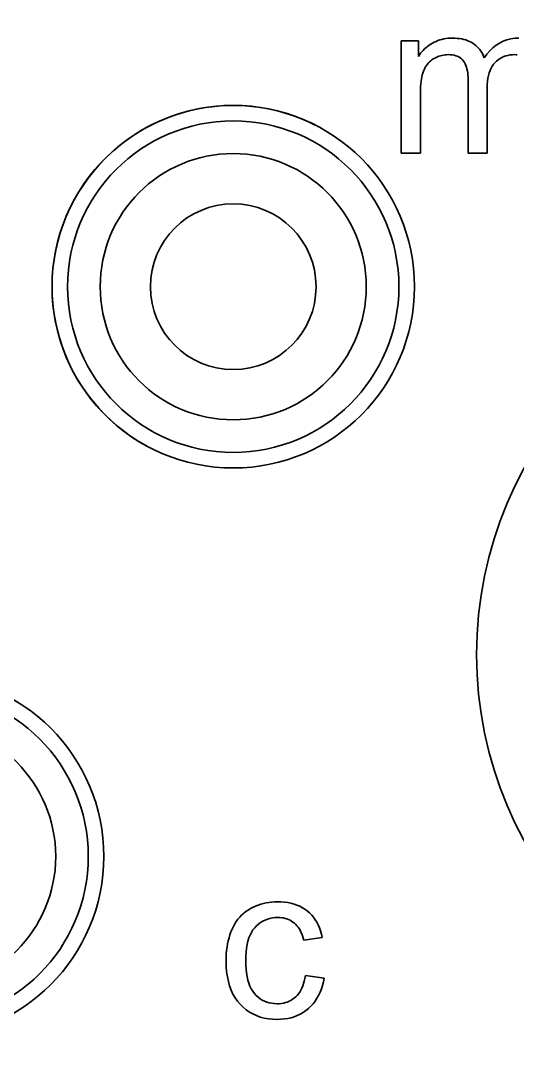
# Model space of a CAD drawing. Extents: x 23 to 472, y 3 to 294.
# Drawn here: x 150.03 to 153.63, y 100.97 to 108.47 of the extents above; entities that cross this region are included whole.
import ezdxf

# ---------------------------------------------------------------- set-up
doc = ezdxf.new("R2010")
doc.units = 0
doc.layers.get('0').update_dxf_attribs({"lineweight": 13})

msp = doc.modelspace()

# ---------------------------------------------------------------- linework, layer by layer
at = {"color": 7, "lineweight": 35, "ltscale": 0.020374}
msp.add_line((152.787, 107.507), (152.787, 108.3219), dxfattribs=at)
at = {"color": 7, "lineweight": 35, "ltscale": 0.003089}
msp.add_line((152.787, 108.3219), (152.9106, 108.3219), dxfattribs=at)
at = {"color": 7, "lineweight": 35, "ltscale": 0.002858}
msp.add_line((152.9106, 108.3219), (152.9106, 108.2076), dxfattribs=at)
at = {"color": 7, "lineweight": 35, "ltscale": 0.000353448}
msp.add_line((152.9657, 108.271), (152.9767, 108.2799), dxfattribs=at)
at = {"color": 7, "lineweight": 35, "ltscale": 0.000356369}
msp.add_line((152.9767, 108.2799), (152.9881, 108.2884), dxfattribs=at)
at = {"color": 7, "lineweight": 35, "ltscale": 0.000360018}
msp.add_line((152.9881, 108.2884), (153.0001, 108.2964), dxfattribs=at)
at = {"color": 7, "lineweight": 35, "ltscale": 0.000364521}
msp.add_line((153.0001, 108.2964), (153.0126, 108.3039), dxfattribs=at)
at = {"color": 7, "lineweight": 35, "ltscale": 0.000366465}
msp.add_line((153.0126, 108.3039), (153.0255, 108.3108), dxfattribs=at)
at = {"color": 7, "lineweight": 35, "ltscale": 0.000365939}
msp.add_line((153.0255, 108.3108), (153.0388, 108.317), dxfattribs=at)
at = {"color": 7, "lineweight": 35, "ltscale": 0.000366897}
msp.add_line((153.0388, 108.317), (153.0524, 108.3225), dxfattribs=at)
at = {"color": 7, "lineweight": 35, "ltscale": 0.000368865}
msp.add_line((153.0524, 108.3225), (153.0664, 108.3272), dxfattribs=at)
at = {"color": 7, "lineweight": 35, "ltscale": 0.000371935}
msp.add_line((153.0664, 108.3272), (153.0807, 108.3312), dxfattribs=at)
at = {"color": 7, "lineweight": 35, "ltscale": 0.000376139}
msp.add_line((153.0807, 108.3312), (153.0954, 108.3345), dxfattribs=at)
at = {"color": 7, "lineweight": 35, "ltscale": 0.000381314}
msp.add_line((153.0954, 108.3345), (153.1104, 108.3371), dxfattribs=at)
at = {"color": 7, "lineweight": 35, "ltscale": 0.000387206}
msp.add_line((153.1104, 108.3371), (153.1258, 108.3389), dxfattribs=at)
at = {"color": 7, "lineweight": 35, "ltscale": 0.000394333}
msp.add_line((153.1258, 108.3389), (153.1416, 108.34), dxfattribs=at)
at = {"color": 7, "lineweight": 35, "ltscale": 0.000402666}
msp.add_line((153.1416, 108.34), (153.1577, 108.3404), dxfattribs=at)
at = {"color": 7, "lineweight": 35, "ltscale": 0.0004447}
msp.add_line((153.1577, 108.3404), (153.1754, 108.34), dxfattribs=at)
at = {"color": 7, "lineweight": 35, "ltscale": 0.000429224}
msp.add_line((153.1754, 108.34), (153.1926, 108.3388), dxfattribs=at)
at = {"color": 7, "lineweight": 35, "ltscale": 0.000414656}
msp.add_line((153.1926, 108.3388), (153.209, 108.337), dxfattribs=at)
at = {"color": 7, "lineweight": 35, "ltscale": 0.000401117}
msp.add_line((153.209, 108.337), (153.2249, 108.3343), dxfattribs=at)
at = {"color": 7, "lineweight": 35, "ltscale": 0.000388704}
msp.add_line((153.2249, 108.3343), (153.2401, 108.3309), dxfattribs=at)
at = {"color": 7, "lineweight": 35, "ltscale": 0.000377464}
msp.add_line((153.2401, 108.3309), (153.2546, 108.3268), dxfattribs=at)
at = {"color": 7, "lineweight": 35, "ltscale": 0.00036765}
msp.add_line((153.2546, 108.3268), (153.2684, 108.3219), dxfattribs=at)
at = {"color": 7, "lineweight": 35, "ltscale": 0.000359297}
msp.add_line((153.2684, 108.3219), (153.2817, 108.3163), dxfattribs=at)
at = {"color": 7, "lineweight": 35, "ltscale": 0.000352509}
msp.add_line((153.2817, 108.3163), (153.2942, 108.3099), dxfattribs=at)
at = {"color": 7, "lineweight": 35, "ltscale": 0.00034723}
msp.add_line((153.2942, 108.3099), (153.3061, 108.3027), dxfattribs=at)
at = {"color": 7, "lineweight": 35, "ltscale": 0.000342473}
msp.add_line((153.3061, 108.3027), (153.3174, 108.2949), dxfattribs=at)
at = {"color": 7, "lineweight": 35, "ltscale": 0.000337746}
msp.add_line((153.3174, 108.2949), (153.328, 108.2865), dxfattribs=at)
at = {"color": 7, "lineweight": 35, "ltscale": 0.000334346}
msp.add_line((153.328, 108.2865), (153.3378, 108.2775), dxfattribs=at)
at = {"color": 7, "lineweight": 35, "ltscale": 0.000332676}
msp.add_line((153.3378, 108.2775), (153.347, 108.2679), dxfattribs=at)
at = {"color": 7, "lineweight": 35, "ltscale": 0.000747215}
msp.add_line((153.4511, 108.2704), (153.4746, 108.289), dxfattribs=at)
at = {"color": 7, "lineweight": 35, "ltscale": 0.000729214}
msp.add_line((153.4746, 108.289), (153.4991, 108.3047), dxfattribs=at)
at = {"color": 7, "lineweight": 35, "ltscale": 0.000719581}
msp.add_line((153.4991, 108.3047), (153.5249, 108.3175), dxfattribs=at)
at = {"color": 7, "lineweight": 35, "ltscale": 0.000717777}
msp.add_line((153.5249, 108.3175), (153.5518, 108.3275), dxfattribs=at)
at = {"color": 7, "lineweight": 35, "ltscale": 0.000724434}
msp.add_line((153.5518, 108.3275), (153.5799, 108.3346), dxfattribs=at)
at = {"color": 7, "lineweight": 35, "ltscale": 0.000739353}
msp.add_line((153.5799, 108.3346), (153.6092, 108.3389), dxfattribs=at)
at = {"color": 7, "lineweight": 35, "ltscale": 0.000761284}
msp.add_line((153.6092, 108.3389), (153.6396, 108.3404), dxfattribs=at)
at = {"color": 7, "lineweight": 35, "ltscale": 0.000354074}
msp.add_line((152.9106, 108.2076), (152.9185, 108.2193), dxfattribs=at)
at = {"color": 7, "lineweight": 35, "ltscale": 0.000351728}
msp.add_line((152.9185, 108.2193), (152.9269, 108.2306), dxfattribs=at)
at = {"color": 7, "lineweight": 35, "ltscale": 0.000350539}
msp.add_line((152.9269, 108.2306), (152.9358, 108.2414), dxfattribs=at)
at = {"color": 7, "lineweight": 35, "ltscale": 0.000350113}
msp.add_line((152.9358, 108.2414), (152.9453, 108.2517), dxfattribs=at)
at = {"color": 7, "lineweight": 35, "ltscale": 0.000350406}
msp.add_line((152.9453, 108.2517), (152.9553, 108.2616), dxfattribs=at)
at = {"color": 7, "lineweight": 35, "ltscale": 0.000351502}
msp.add_line((152.9553, 108.2616), (152.9657, 108.271), dxfattribs=at)
at = {"color": 7, "lineweight": 35, "ltscale": 0.000285602}
msp.add_line((153.0393, 108.201), (153.0291, 108.1958), dxfattribs=at)
at = {"color": 7, "lineweight": 35, "ltscale": 0.000282914}
msp.add_line((153.0496, 108.2056), (153.0393, 108.201), dxfattribs=at)
at = {"color": 7, "lineweight": 35, "ltscale": 0.000281133}
msp.add_line((153.0601, 108.2096), (153.0496, 108.2056), dxfattribs=at)
at = {"color": 7, "lineweight": 35, "ltscale": 0.000280503}
msp.add_line((153.0708, 108.213), (153.0601, 108.2096), dxfattribs=at)
at = {"color": 7, "lineweight": 35, "ltscale": 0.000280482}
msp.add_line((153.0817, 108.2157), (153.0708, 108.213), dxfattribs=at)
at = {"color": 7, "lineweight": 35, "ltscale": 0.000281285}
msp.add_line((153.0928, 108.2179), (153.0817, 108.2157), dxfattribs=at)
at = {"color": 7, "lineweight": 35, "ltscale": 0.000283273}
msp.add_line((153.104, 108.2194), (153.0928, 108.2179), dxfattribs=at)
at = {"color": 7, "lineweight": 35, "ltscale": 0.000285881}
msp.add_line((153.1154, 108.2203), (153.104, 108.2194), dxfattribs=at)
at = {"color": 7, "lineweight": 35, "ltscale": 0.000289341}
msp.add_line((153.1269, 108.2206), (153.1154, 108.2203), dxfattribs=at)
at = {"color": 7, "lineweight": 35, "ltscale": 0.000373263}
msp.add_line((153.1419, 108.2202), (153.1269, 108.2206), dxfattribs=at)
at = {"color": 7, "lineweight": 35, "ltscale": 0.000353022}
msp.add_line((153.1559, 108.2188), (153.1419, 108.2202), dxfattribs=at)
at = {"color": 7, "lineweight": 35, "ltscale": 0.000335139}
msp.add_line((153.1691, 108.2165), (153.1559, 108.2188), dxfattribs=at)
at = {"color": 7, "lineweight": 35, "ltscale": 0.000318797}
msp.add_line((153.1815, 108.2133), (153.1691, 108.2165), dxfattribs=at)
at = {"color": 7, "lineweight": 35, "ltscale": 0.000305082}
msp.add_line((153.1929, 108.2091), (153.1815, 108.2133), dxfattribs=at)
at = {"color": 7, "lineweight": 35, "ltscale": 0.000294083}
msp.add_line((153.2036, 108.2041), (153.1929, 108.2091), dxfattribs=at)
at = {"color": 7, "lineweight": 35, "ltscale": 0.000286266}
msp.add_line((153.2133, 108.1981), (153.2036, 108.2041), dxfattribs=at)
at = {"color": 7, "lineweight": 35, "ltscale": 0.000332534}
msp.add_line((153.347, 108.2679), (153.3555, 108.2577), dxfattribs=at)
at = {"color": 7, "lineweight": 35, "ltscale": 0.000333532}
msp.add_line((153.3555, 108.2577), (153.3634, 108.2469), dxfattribs=at)
at = {"color": 7, "lineweight": 35, "ltscale": 0.00033665}
msp.add_line((153.3634, 108.2469), (153.3705, 108.2354), dxfattribs=at)
at = {"color": 7, "lineweight": 35, "ltscale": 0.000341007}
msp.add_line((153.3705, 108.2354), (153.377, 108.2234), dxfattribs=at)
at = {"color": 7, "lineweight": 35, "ltscale": 0.00034693}
msp.add_line((153.377, 108.2234), (153.3828, 108.2108), dxfattribs=at)
at = {"color": 7, "lineweight": 35, "ltscale": 0.000353864}
msp.add_line((153.3828, 108.2108), (153.3879, 108.1976), dxfattribs=at)
at = {"color": 7, "lineweight": 35, "ltscale": 0.000841369}
msp.add_line((153.3879, 108.1976), (153.4078, 108.2247), dxfattribs=at)
at = {"color": 7, "lineweight": 35, "ltscale": 0.000803682}
msp.add_line((153.4078, 108.2247), (153.4289, 108.249), dxfattribs=at)
at = {"color": 7, "lineweight": 35, "ltscale": 0.000771944}
msp.add_line((153.4289, 108.249), (153.4511, 108.2704), dxfattribs=at)
at = {"color": 7, "lineweight": 35, "ltscale": 0.000383275}
msp.add_line((153.5302, 108.2063), (153.5162, 108.2001), dxfattribs=at)
at = {"color": 7, "lineweight": 35, "ltscale": 0.000386301}
msp.add_line((153.5448, 108.2115), (153.5302, 108.2063), dxfattribs=at)
at = {"color": 7, "lineweight": 35, "ltscale": 0.00039173}
msp.add_line((153.5599, 108.2155), (153.5448, 108.2115), dxfattribs=at)
at = {"color": 7, "lineweight": 35, "ltscale": 0.000399564}
msp.add_line((153.5757, 108.2183), (153.5599, 108.2155), dxfattribs=at)
at = {"color": 7, "lineweight": 35, "ltscale": 0.000410233}
msp.add_line((153.592, 108.2201), (153.5757, 108.2183), dxfattribs=at)
at = {"color": 7, "lineweight": 35, "ltscale": 0.00042253}
msp.add_line((153.6089, 108.2206), (153.592, 108.2201), dxfattribs=at)
at = {"color": 7, "lineweight": 35, "ltscale": 0.000234963}
msp.add_line((153.6183, 108.2204), (153.6089, 108.2206), dxfattribs=at)
at = {"color": 7, "lineweight": 35, "ltscale": 0.000229502}
msp.add_line((153.6274, 108.2197), (153.6183, 108.2204), dxfattribs=at)
at = {"color": 7, "lineweight": 35, "ltscale": 0.000297941}
msp.add_line((152.9632, 108.1331), (152.9574, 108.1227), dxfattribs=at)
at = {"color": 7, "lineweight": 35, "ltscale": 0.000292747}
msp.add_line((152.9695, 108.1429), (152.9632, 108.1331), dxfattribs=at)
at = {"color": 7, "lineweight": 35, "ltscale": 0.000288673}
msp.add_line((152.9764, 108.1521), (152.9695, 108.1429), dxfattribs=at)
at = {"color": 7, "lineweight": 35, "ltscale": 0.000286301}
msp.add_line((152.9839, 108.1608), (152.9764, 108.1521), dxfattribs=at)
at = {"color": 7, "lineweight": 35, "ltscale": 0.000284864}
msp.add_line((152.9919, 108.169), (152.9839, 108.1608), dxfattribs=at)
at = {"color": 7, "lineweight": 35, "ltscale": 0.00028516}
msp.add_line((153.0004, 108.1765), (152.9919, 108.169), dxfattribs=at)
at = {"color": 7, "lineweight": 35, "ltscale": 0.000286631}
msp.add_line((153.0095, 108.1835), (153.0004, 108.1765), dxfattribs=at)
at = {"color": 7, "lineweight": 35, "ltscale": 0.000289236}
msp.add_line((153.0191, 108.1899), (153.0095, 108.1835), dxfattribs=at)
at = {"color": 7, "lineweight": 35, "ltscale": 0.000289124}
msp.add_line((153.0291, 108.1958), (153.0191, 108.1899), dxfattribs=at)
at = {"color": 7, "lineweight": 35, "ltscale": 0.000281784}
msp.add_line((153.2222, 108.1912), (153.2133, 108.1981), dxfattribs=at)
at = {"color": 7, "lineweight": 35, "ltscale": 0.000280624}
msp.add_line((153.2303, 108.1833), (153.2222, 108.1912), dxfattribs=at)
at = {"color": 7, "lineweight": 35, "ltscale": 0.000282769}
msp.add_line((153.2375, 108.1746), (153.2303, 108.1833), dxfattribs=at)
at = {"color": 7, "lineweight": 35, "ltscale": 0.000290188}
msp.add_line((153.2439, 108.1649), (153.2375, 108.1746), dxfattribs=at)
at = {"color": 7, "lineweight": 35, "ltscale": 0.000301347}
msp.add_line((153.2496, 108.1543), (153.2439, 108.1649), dxfattribs=at)
at = {"color": 7, "lineweight": 35, "ltscale": 0.000314116}
msp.add_line((153.2547, 108.1428), (153.2496, 108.1543), dxfattribs=at)
at = {"color": 7, "lineweight": 35, "ltscale": 0.000329838}
msp.add_line((153.2591, 108.1304), (153.2547, 108.1428), dxfattribs=at)
at = {"color": 7, "lineweight": 35, "ltscale": 0.000346511}
msp.add_line((153.2628, 108.117), (153.2591, 108.1304), dxfattribs=at)
at = {"color": 7, "lineweight": 35, "ltscale": 0.00042843}
msp.add_line((153.4457, 108.1378), (153.4372, 108.123), dxfattribs=at)
at = {"color": 7, "lineweight": 35, "ltscale": 0.000414666}
msp.add_line((153.4553, 108.1513), (153.4457, 108.1378), dxfattribs=at)
at = {"color": 7, "lineweight": 35, "ltscale": 0.000405692}
msp.add_line((153.4661, 108.1635), (153.4553, 108.1513), dxfattribs=at)
at = {"color": 7, "lineweight": 35, "ltscale": 0.000398383}
msp.add_line((153.4778, 108.1743), (153.4661, 108.1635), dxfattribs=at)
at = {"color": 7, "lineweight": 35, "ltscale": 0.000390574}
msp.add_line((153.49, 108.184), (153.4778, 108.1743), dxfattribs=at)
at = {"color": 7, "lineweight": 35, "ltscale": 0.000385474}
msp.add_line((153.5028, 108.1926), (153.49, 108.184), dxfattribs=at)
at = {"color": 7, "lineweight": 35, "ltscale": 0.00038293}
msp.add_line((153.5162, 108.2001), (153.5028, 108.1926), dxfattribs=at)
at = {"color": 7, "lineweight": 35, "ltscale": 0.000393474}
msp.add_line((152.936, 108.06), (152.9331, 108.0445), dxfattribs=at)
at = {"color": 7, "lineweight": 35, "ltscale": 0.000370313}
msp.add_line((152.9394, 108.0744), (152.936, 108.06), dxfattribs=at)
at = {"color": 7, "lineweight": 35, "ltscale": 0.000347612}
msp.add_line((152.9432, 108.0878), (152.9394, 108.0744), dxfattribs=at)
at = {"color": 7, "lineweight": 35, "ltscale": 0.00032599}
msp.add_line((152.9474, 108.1002), (152.9432, 108.0878), dxfattribs=at)
at = {"color": 7, "lineweight": 35, "ltscale": 0.000311638}
msp.add_line((152.9521, 108.1117), (152.9474, 108.1002), dxfattribs=at)
at = {"color": 7, "lineweight": 35, "ltscale": 0.000304046}
msp.add_line((152.9574, 108.1227), (152.9521, 108.1117), dxfattribs=at)
at = {"color": 7, "lineweight": 35, "ltscale": 0.000364784}
msp.add_line((153.2658, 108.1028), (153.2628, 108.117), dxfattribs=at)
at = {"color": 7, "lineweight": 35, "ltscale": 0.000384215}
msp.add_line((153.2682, 108.0876), (153.2658, 108.1028), dxfattribs=at)
at = {"color": 7, "lineweight": 35, "ltscale": 0.000405323}
msp.add_line((153.2699, 108.0715), (153.2682, 108.0876), dxfattribs=at)
at = {"color": 7, "lineweight": 35, "ltscale": 0.000426482}
msp.add_line((153.2709, 108.0544), (153.2699, 108.0715), dxfattribs=at)
at = {"color": 7, "lineweight": 35, "ltscale": 0.000448976}
msp.add_line((153.2712, 108.0365), (153.2709, 108.0544), dxfattribs=at)
at = {"color": 7, "lineweight": 35, "ltscale": 0.00051858}
msp.add_line((153.4184, 108.0701), (153.4145, 108.0498), dxfattribs=at)
at = {"color": 7, "lineweight": 35, "ltscale": 0.000491488}
msp.add_line((153.4235, 108.0891), (153.4184, 108.0701), dxfattribs=at)
at = {"color": 7, "lineweight": 35, "ltscale": 0.000467483}
msp.add_line((153.4298, 108.1067), (153.4235, 108.0891), dxfattribs=at)
at = {"color": 7, "lineweight": 35, "ltscale": 0.00044594}
msp.add_line((153.4372, 108.123), (153.4298, 108.1067), dxfattribs=at)
at = {"color": 7, "lineweight": 35, "ltscale": 0.000491751}
msp.add_line((152.9271, 107.9919), (152.926, 107.9722), dxfattribs=at)
at = {"color": 7, "lineweight": 35, "ltscale": 0.000466812}
msp.add_line((152.9287, 108.0105), (152.9271, 107.9919), dxfattribs=at)
at = {"color": 7, "lineweight": 35, "ltscale": 0.000441727}
msp.add_line((152.9307, 108.028), (152.9287, 108.0105), dxfattribs=at)
at = {"color": 7, "lineweight": 35, "ltscale": 0.000417373}
msp.add_line((152.9331, 108.0445), (152.9307, 108.028), dxfattribs=at)
at = {"color": 7, "lineweight": 35, "ltscale": 0.013238}
msp.add_line((153.2712, 107.507), (153.2712, 108.0365), dxfattribs=at)
at = {"color": 7, "lineweight": 35, "ltscale": 0.00061213}
msp.add_line((153.4099, 108.0049), (153.4094, 107.9804), dxfattribs=at)
at = {"color": 7, "lineweight": 35, "ltscale": 0.011837}
msp.add_line((153.4094, 107.9804), (153.4094, 107.507), dxfattribs=at)
at = {"color": 7, "lineweight": 35, "ltscale": 0.000579201}
msp.add_line((153.4116, 108.028), (153.4099, 108.0049), dxfattribs=at)
at = {"color": 7, "lineweight": 35, "ltscale": 0.000548228}
msp.add_line((153.4145, 108.0498), (153.4116, 108.028), dxfattribs=at)
at = {"color": 7, "lineweight": 35, "ltscale": 0.000543346}
msp.add_line((152.9254, 107.9515), (152.9251, 107.9298), dxfattribs=at)
at = {"color": 7, "lineweight": 35, "ltscale": 0.010571}
msp.add_line((152.9251, 107.9298), (152.9251, 107.507), dxfattribs=at)
at = {"color": 7, "lineweight": 35, "ltscale": 0.000517541}
msp.add_line((152.926, 107.9722), (152.9254, 107.9515), dxfattribs=at)
at = {"color": 7, "lineweight": 35, "ltscale": 0.003453}
for p, q in [((152.9251, 107.507), (152.787, 107.507)), ((153.4094, 107.507), (153.2712, 107.507))]:
    msp.add_line(p, q, dxfattribs=at)
at = {"color": 7, "lineweight": 35, "ltscale": 0.000504924}
msp.add_line((151.7129, 102.0467), (151.7312, 102.0552), dxfattribs=at)
at = {"color": 7, "lineweight": 35, "ltscale": 0.000502113}
msp.add_line((151.7312, 102.0552), (151.7499, 102.0626), dxfattribs=at)
at = {"color": 7, "lineweight": 35, "ltscale": 0.00050096}
msp.add_line((151.7499, 102.0626), (151.7689, 102.069), dxfattribs=at)
at = {"color": 7, "lineweight": 35, "ltscale": 0.000501412}
msp.add_line((151.7689, 102.069), (151.7882, 102.0745), dxfattribs=at)
at = {"color": 7, "lineweight": 35, "ltscale": 0.000502643}
msp.add_line((151.7882, 102.0745), (151.8078, 102.0789), dxfattribs=at)
at = {"color": 7, "lineweight": 35, "ltscale": 0.000505535}
msp.add_line((151.8078, 102.0789), (151.8277, 102.0824), dxfattribs=at)
at = {"color": 7, "lineweight": 35, "ltscale": 0.000509912}
msp.add_line((151.8277, 102.0824), (151.848, 102.0849), dxfattribs=at)
at = {"color": 7, "lineweight": 35, "ltscale": 0.000515167}
msp.add_line((151.848, 102.0849), (151.8685, 102.0863), dxfattribs=at)
at = {"color": 7, "lineweight": 35, "ltscale": 0.000522002}
msp.add_line((151.8685, 102.0863), (151.8894, 102.0868), dxfattribs=at)
at = {"color": 7, "lineweight": 35, "ltscale": 0.000651669}
msp.add_line((151.8894, 102.0868), (151.9154, 102.0862), dxfattribs=at)
at = {"color": 7, "lineweight": 35, "ltscale": 0.000629728}
msp.add_line((151.9154, 102.0862), (151.9406, 102.0842), dxfattribs=at)
at = {"color": 7, "lineweight": 35, "ltscale": 0.000609189}
msp.add_line((151.9406, 102.0842), (151.9647, 102.0808), dxfattribs=at)
at = {"color": 7, "lineweight": 35, "ltscale": 0.000590873}
msp.add_line((151.9647, 102.0808), (151.9879, 102.0761), dxfattribs=at)
at = {"color": 7, "lineweight": 35, "ltscale": 0.000575229}
msp.add_line((151.9879, 102.0761), (152.0101, 102.0701), dxfattribs=at)
at = {"color": 7, "lineweight": 35, "ltscale": 0.000562262}
msp.add_line((152.0101, 102.0701), (152.0313, 102.0627), dxfattribs=at)
at = {"color": 7, "lineweight": 35, "ltscale": 0.000551333}
msp.add_line((152.0313, 102.0627), (152.0515, 102.0539), dxfattribs=at)
at = {"color": 7, "lineweight": 35, "ltscale": 0.000544367}
msp.add_line((152.0515, 102.0539), (152.0709, 102.0439), dxfattribs=at)
at = {"color": 7, "lineweight": 35, "ltscale": 0.000497583}
msp.add_line((151.6169, 101.9755), (151.6306, 101.9898), dxfattribs=at)
at = {"color": 7, "lineweight": 35, "ltscale": 0.000496202}
msp.add_line((151.6306, 101.9898), (151.6453, 102.0032), dxfattribs=at)
at = {"color": 7, "lineweight": 35, "ltscale": 0.000497881}
msp.add_line((151.6453, 102.0032), (151.6609, 102.0156), dxfattribs=at)
at = {"color": 7, "lineweight": 35, "ltscale": 0.000501074}
msp.add_line((151.6609, 102.0156), (151.6774, 102.0269), dxfattribs=at)
at = {"color": 7, "lineweight": 35, "ltscale": 0.000507455}
msp.add_line((151.6774, 102.0269), (151.6948, 102.0373), dxfattribs=at)
at = {"color": 7, "lineweight": 35, "ltscale": 0.000508401}
msp.add_line((151.6948, 102.0373), (151.7129, 102.0467), dxfattribs=at)
at = {"color": 7, "lineweight": 35, "ltscale": 0.000540003}
msp.add_line((152.0709, 102.0439), (152.0892, 102.0324), dxfattribs=at)
at = {"color": 7, "lineweight": 35, "ltscale": 0.000538653}
msp.add_line((152.0892, 102.0324), (152.1065, 102.0197), dxfattribs=at)
at = {"color": 7, "lineweight": 35, "ltscale": 0.000536633}
msp.add_line((152.1065, 102.0197), (152.1228, 102.0057), dxfattribs=at)
at = {"color": 7, "lineweight": 35, "ltscale": 0.000533673}
msp.add_line((152.1228, 102.0057), (152.1379, 101.9906), dxfattribs=at)
at = {"color": 7, "lineweight": 35, "ltscale": 0.000533761}
msp.add_line((152.1379, 101.9906), (152.1517, 101.9743), dxfattribs=at)
at = {"color": 7, "lineweight": 35, "ltscale": 0.000534672}
msp.add_line((151.5617, 101.8888), (151.5709, 101.9082), dxfattribs=at)
at = {"color": 7, "lineweight": 35, "ltscale": 0.000522986}
msp.add_line((151.5709, 101.9082), (151.581, 101.9265), dxfattribs=at)
at = {"color": 7, "lineweight": 35, "ltscale": 0.000513509}
msp.add_line((151.581, 101.9265), (151.5921, 101.9438), dxfattribs=at)
at = {"color": 7, "lineweight": 35, "ltscale": 0.000505858}
msp.add_line((151.5921, 101.9438), (151.604, 101.9601), dxfattribs=at)
at = {"color": 7, "lineweight": 35, "ltscale": 0.00050043}
msp.add_line((151.604, 101.9601), (151.6169, 101.9755), dxfattribs=at)
at = {"color": 7, "lineweight": 35, "ltscale": 0.000488972}
msp.add_line((151.7386, 101.9127), (151.7252, 101.8984), dxfattribs=at)
at = {"color": 7, "lineweight": 35, "ltscale": 0.000476748}
msp.add_line((151.7528, 101.9254), (151.7386, 101.9127), dxfattribs=at)
at = {"color": 7, "lineweight": 35, "ltscale": 0.000468477}
msp.add_line((151.7678, 101.9366), (151.7528, 101.9254), dxfattribs=at)
at = {"color": 7, "lineweight": 35, "ltscale": 0.000463705}
msp.add_line((151.7836, 101.9463), (151.7678, 101.9366), dxfattribs=at)
at = {"color": 7, "lineweight": 35, "ltscale": 0.000462272}
msp.add_line((151.8002, 101.9546), (151.7836, 101.9463), dxfattribs=at)
at = {"color": 7, "lineweight": 35, "ltscale": 0.000465224}
msp.add_line((151.8175, 101.9613), (151.8002, 101.9546), dxfattribs=at)
at = {"color": 7, "lineweight": 35, "ltscale": 0.000472024}
msp.add_line((151.8357, 101.9665), (151.8175, 101.9613), dxfattribs=at)
at = {"color": 7, "lineweight": 35, "ltscale": 0.000482079}
msp.add_line((151.8546, 101.9703), (151.8357, 101.9665), dxfattribs=at)
at = {"color": 7, "lineweight": 35, "ltscale": 0.000495575}
msp.add_line((151.8743, 101.9725), (151.8546, 101.9703), dxfattribs=at)
at = {"color": 7, "lineweight": 35, "ltscale": 0.000512456}
msp.add_line((151.8948, 101.9733), (151.8743, 101.9725), dxfattribs=at)
at = {"color": 7, "lineweight": 35, "ltscale": 0.000340337}
msp.add_line((151.9084, 101.9728), (151.8948, 101.9733), dxfattribs=at)
at = {"color": 7, "lineweight": 35, "ltscale": 0.000331593}
msp.add_line((151.9216, 101.9716), (151.9084, 101.9728), dxfattribs=at)
at = {"color": 7, "lineweight": 35, "ltscale": 0.00032404}
msp.add_line((151.9344, 101.9695), (151.9216, 101.9716), dxfattribs=at)
at = {"color": 7, "lineweight": 35, "ltscale": 0.000318253}
msp.add_line((151.9468, 101.9666), (151.9344, 101.9695), dxfattribs=at)
at = {"color": 7, "lineweight": 35, "ltscale": 0.000313733}
msp.add_line((151.9587, 101.9629), (151.9468, 101.9666), dxfattribs=at)
at = {"color": 7, "lineweight": 35, "ltscale": 0.000310862}
msp.add_line((151.9703, 101.9583), (151.9587, 101.9629), dxfattribs=at)
at = {"color": 7, "lineweight": 35, "ltscale": 0.000310042}
msp.add_line((151.9815, 101.953), (151.9703, 101.9583), dxfattribs=at)
at = {"color": 7, "lineweight": 35, "ltscale": 0.000310842}
msp.add_line((151.9922, 101.9467), (151.9815, 101.953), dxfattribs=at)
at = {"color": 7, "lineweight": 35, "ltscale": 0.000313203}
msp.add_line((152.0026, 101.9397), (151.9922, 101.9467), dxfattribs=at)
at = {"color": 7, "lineweight": 35, "ltscale": 0.000317111}
msp.add_line((152.0125, 101.9318), (152.0026, 101.9397), dxfattribs=at)
at = {"color": 7, "lineweight": 35, "ltscale": 0.000320938}
msp.add_line((152.022, 101.9231), (152.0125, 101.9318), dxfattribs=at)
at = {"color": 7, "lineweight": 35, "ltscale": 0.000324899}
msp.add_line((152.0309, 101.9136), (152.022, 101.9231), dxfattribs=at)
at = {"color": 7, "lineweight": 35, "ltscale": 0.000330741}
msp.add_line((152.0391, 101.9033), (152.0309, 101.9136), dxfattribs=at)
at = {"color": 7, "lineweight": 35, "ltscale": 0.000337991}
msp.add_line((152.0468, 101.8922), (152.0391, 101.9033), dxfattribs=at)
at = {"color": 7, "lineweight": 35, "ltscale": 0.000537186}
msp.add_line((152.1517, 101.9743), (152.1644, 101.957), dxfattribs=at)
at = {"color": 7, "lineweight": 35, "ltscale": 0.000543646}
msp.add_line((152.1644, 101.957), (152.1758, 101.9384), dxfattribs=at)
at = {"color": 7, "lineweight": 35, "ltscale": 0.000553449}
msp.add_line((152.1758, 101.9384), (152.186, 101.9188), dxfattribs=at)
at = {"color": 7, "lineweight": 35, "ltscale": 0.000565621}
msp.add_line((152.186, 101.9188), (152.195, 101.898), dxfattribs=at)
at = {"color": 7, "lineweight": 35, "ltscale": 0.000560745}
msp.add_line((151.5394, 101.8265), (151.546, 101.8479), dxfattribs=at)
at = {"color": 7, "lineweight": 35, "ltscale": 0.000551745}
msp.add_line((151.546, 101.8479), (151.5534, 101.8687), dxfattribs=at)
at = {"color": 7, "lineweight": 35, "ltscale": 0.000544538}
msp.add_line((151.5534, 101.8687), (151.5617, 101.8888), dxfattribs=at)
at = {"color": 7, "lineweight": 35, "ltscale": 0.00056779}
msp.add_line((151.6919, 101.8457), (151.6834, 101.8246), dxfattribs=at)
at = {"color": 7, "lineweight": 35, "ltscale": 0.000541359}
msp.add_line((151.7017, 101.865), (151.6919, 101.8457), dxfattribs=at)
at = {"color": 7, "lineweight": 35, "ltscale": 0.000519588}
msp.add_line((151.7128, 101.8826), (151.7017, 101.865), dxfattribs=at)
at = {"color": 7, "lineweight": 35, "ltscale": 0.000502782}
msp.add_line((151.7252, 101.8984), (151.7128, 101.8826), dxfattribs=at)
at = {"color": 7, "lineweight": 35, "ltscale": 0.000347394}
msp.add_line((152.0539, 101.8802), (152.0468, 101.8922), dxfattribs=at)
at = {"color": 7, "lineweight": 35, "ltscale": 0.000357874}
msp.add_line((152.0604, 101.8675), (152.0539, 101.8802), dxfattribs=at)
at = {"color": 7, "lineweight": 35, "ltscale": 0.000370039}
msp.add_line((152.0663, 101.8539), (152.0604, 101.8675), dxfattribs=at)
at = {"color": 7, "lineweight": 35, "ltscale": 0.000383723}
msp.add_line((152.0716, 101.8395), (152.0663, 101.8539), dxfattribs=at)
at = {"color": 7, "lineweight": 35, "ltscale": 0.000397817}
msp.add_line((152.0763, 101.8243), (152.0716, 101.8395), dxfattribs=at)
at = {"color": 7, "lineweight": 35, "ltscale": 0.003397}
msp.add_line((152.2148, 101.829), (152.0805, 101.8083), dxfattribs=at)
at = {"color": 7, "lineweight": 35, "ltscale": 0.000580956}
msp.add_line((152.195, 101.898), (152.2028, 101.8762), dxfattribs=at)
at = {"color": 7, "lineweight": 35, "ltscale": 0.000598402}
msp.add_line((152.2028, 101.8762), (152.2094, 101.8531), dxfattribs=at)
at = {"color": 7, "lineweight": 35, "ltscale": 0.000618345}
msp.add_line((152.2094, 101.8531), (152.2148, 101.829), dxfattribs=at)
at = {"color": 7, "lineweight": 35, "ltscale": 0.000607094}
msp.add_line((151.5219, 101.7341), (151.525, 101.7582), dxfattribs=at)
at = {"color": 7, "lineweight": 35, "ltscale": 0.000593868}
msp.add_line((151.525, 101.7582), (151.5289, 101.7816), dxfattribs=at)
at = {"color": 7, "lineweight": 35, "ltscale": 0.000581887}
msp.add_line((151.5289, 101.7816), (151.5337, 101.8044), dxfattribs=at)
at = {"color": 7, "lineweight": 35, "ltscale": 0.000570743}
msp.add_line((151.5337, 101.8044), (151.5394, 101.8265), dxfattribs=at)
at = {"color": 7, "lineweight": 35, "ltscale": 0.000667027}
msp.add_line((151.6704, 101.7773), (151.6658, 101.751), dxfattribs=at)
at = {"color": 7, "lineweight": 35, "ltscale": 0.000630995}
msp.add_line((151.6762, 101.8019), (151.6704, 101.7773), dxfattribs=at)
at = {"color": 7, "lineweight": 35, "ltscale": 0.00059747}
msp.add_line((151.6834, 101.8246), (151.6762, 101.8019), dxfattribs=at)
at = {"color": 7, "lineweight": 35, "ltscale": 0.000413638}
msp.add_line((152.0805, 101.8083), (152.0763, 101.8243), dxfattribs=at)
at = {"color": 7, "lineweight": 35, "ltscale": 0.000651827}
msp.add_line((151.518, 101.6579), (151.5184, 101.6839), dxfattribs=at)
at = {"color": 7, "lineweight": 35, "ltscale": 0.000636274}
msp.add_line((151.5184, 101.6839), (151.5197, 101.7093), dxfattribs=at)
at = {"color": 7, "lineweight": 35, "ltscale": 0.000620971}
msp.add_line((151.5197, 101.7093), (151.5219, 101.7341), dxfattribs=at)
at = {"color": 7, "lineweight": 35, "ltscale": 0.0007878}
msp.add_line((151.6606, 101.6932), (151.6599, 101.6617), dxfattribs=at)
at = {"color": 7, "lineweight": 35, "ltscale": 0.000746056}
msp.add_line((151.6625, 101.723), (151.6606, 101.6932), dxfattribs=at)
at = {"color": 7, "lineweight": 35, "ltscale": 0.000705379}
msp.add_line((151.6658, 101.751), (151.6625, 101.723), dxfattribs=at)
at = {"color": 7, "lineweight": 35, "ltscale": 0.000997113}
msp.add_line((151.519, 101.618), (151.518, 101.6579), dxfattribs=at)
at = {"color": 7, "lineweight": 35, "ltscale": 0.000952642}
msp.add_line((151.522, 101.58), (151.519, 101.618), dxfattribs=at)
at = {"color": 7, "lineweight": 35, "ltscale": 0.000798961}
msp.add_line((151.6599, 101.6617), (151.6606, 101.6298), dxfattribs=at)
at = {"color": 7, "lineweight": 35, "ltscale": 0.000755059}
msp.add_line((151.6606, 101.6298), (151.6624, 101.5996), dxfattribs=at)
at = {"color": 7, "lineweight": 35, "ltscale": 0.000910982}
msp.add_line((151.5271, 101.5439), (151.522, 101.58), dxfattribs=at)
at = {"color": 7, "lineweight": 35, "ltscale": 0.000873191}
msp.add_line((151.5342, 101.5097), (151.5271, 101.5439), dxfattribs=at)
at = {"color": 7, "lineweight": 35, "ltscale": 0.000713327}
msp.add_line((151.6624, 101.5996), (151.6656, 101.5713), dxfattribs=at)
at = {"color": 7, "lineweight": 35, "ltscale": 0.000673106}
msp.add_line((151.6656, 101.5713), (151.67, 101.5447), dxfattribs=at)
at = {"color": 7, "lineweight": 35, "ltscale": 0.000635053}
msp.add_line((151.67, 101.5447), (151.6757, 101.5199), dxfattribs=at)
at = {"color": 7, "lineweight": 35, "ltscale": 0.000488762}
msp.add_line((152.0845, 101.5127), (152.0887, 101.5318), dxfattribs=at)
at = {"color": 7, "lineweight": 35, "ltscale": 0.000511404}
msp.add_line((152.0887, 101.5318), (152.092, 101.552), dxfattribs=at)
at = {"color": 7, "lineweight": 35, "ltscale": 0.003424}
msp.add_line((152.092, 101.552), (152.2278, 101.5343), dxfattribs=at)
at = {"color": 7, "lineweight": 35, "ltscale": 0.000698556}
msp.add_line((152.2278, 101.5343), (152.2227, 101.5068), dxfattribs=at)
at = {"color": 7, "lineweight": 35, "ltscale": 0.000839196}
msp.add_line((151.5434, 101.4774), (151.5342, 101.5097), dxfattribs=at)
at = {"color": 7, "lineweight": 35, "ltscale": 0.000809674}
msp.add_line((151.5546, 101.447), (151.5434, 101.4774), dxfattribs=at)
at = {"color": 7, "lineweight": 35, "ltscale": 0.000599737}
msp.add_line((151.6757, 101.5199), (151.6826, 101.497), dxfattribs=at)
at = {"color": 7, "lineweight": 35, "ltscale": 0.000567431}
msp.add_line((151.6826, 101.497), (151.6908, 101.4758), dxfattribs=at)
at = {"color": 7, "lineweight": 35, "ltscale": 0.000538839}
msp.add_line((151.6908, 101.4758), (151.7002, 101.4564), dxfattribs=at)
at = {"color": 7, "lineweight": 35, "ltscale": 0.000514461}
msp.add_line((151.7002, 101.4564), (151.7109, 101.4388), dxfattribs=at)
at = {"color": 7, "lineweight": 35, "ltscale": 0.000412903}
msp.add_line((152.0601, 101.447), (152.0674, 101.4618), dxfattribs=at)
at = {"color": 7, "lineweight": 35, "ltscale": 0.000429071}
msp.add_line((152.0674, 101.4618), (152.0739, 101.4777), dxfattribs=at)
at = {"color": 7, "lineweight": 35, "ltscale": 0.000447401}
msp.add_line((152.0739, 101.4777), (152.0796, 101.4946), dxfattribs=at)
at = {"color": 7, "lineweight": 35, "ltscale": 0.000467035}
msp.add_line((152.0796, 101.4946), (152.0845, 101.5127), dxfattribs=at)
at = {"color": 7, "lineweight": 35, "ltscale": 0.000639469}
msp.add_line((152.2082, 101.4556), (152.1989, 101.4317), dxfattribs=at)
at = {"color": 7, "lineweight": 35, "ltscale": 0.000656366}
msp.add_line((152.2161, 101.4806), (152.2082, 101.4556), dxfattribs=at)
at = {"color": 7, "lineweight": 35, "ltscale": 0.000676625}
msp.add_line((152.2227, 101.5068), (152.2161, 101.4806), dxfattribs=at)
at = {"color": 7, "lineweight": 35, "ltscale": 0.000785553}
msp.add_line((151.5678, 101.4185), (151.5546, 101.447), dxfattribs=at)
at = {"color": 7, "lineweight": 35, "ltscale": 0.000766766}
msp.add_line((151.583, 101.3919), (151.5678, 101.4185), dxfattribs=at)
at = {"color": 7, "lineweight": 35, "ltscale": 0.000754017}
msp.add_line((151.6003, 101.3672), (151.583, 101.3919), dxfattribs=at)
at = {"color": 7, "lineweight": 35, "ltscale": 0.000495072}
msp.add_line((151.7109, 101.4388), (151.7229, 101.423), dxfattribs=at)
at = {"color": 7, "lineweight": 35, "ltscale": 0.000479695}
msp.add_line((151.7229, 101.423), (151.7358, 101.4089), dxfattribs=at)
at = {"color": 7, "lineweight": 35, "ltscale": 0.000466906}
msp.add_line((151.7358, 101.4089), (151.7496, 101.3962), dxfattribs=at)
at = {"color": 7, "lineweight": 35, "ltscale": 0.000457579}
msp.add_line((151.7496, 101.3962), (151.7641, 101.3851), dxfattribs=at)
at = {"color": 7, "lineweight": 35, "ltscale": 0.000452014}
msp.add_line((151.7641, 101.3851), (151.7793, 101.3754), dxfattribs=at)
at = {"color": 7, "lineweight": 35, "ltscale": 0.000358636}
msp.add_line((151.9878, 101.3731), (152, 101.3805), dxfattribs=at)
at = {"color": 7, "lineweight": 35, "ltscale": 0.000361404}
msp.add_line((152, 101.3805), (152.0117, 101.389), dxfattribs=at)
at = {"color": 7, "lineweight": 35, "ltscale": 0.000366152}
msp.add_line((152.0117, 101.389), (152.0229, 101.3985), dxfattribs=at)
at = {"color": 7, "lineweight": 35, "ltscale": 0.00037143}
msp.add_line((152.0229, 101.3985), (152.0334, 101.409), dxfattribs=at)
at = {"color": 7, "lineweight": 35, "ltscale": 0.000377778}
msp.add_line((152.0334, 101.409), (152.0431, 101.4206), dxfattribs=at)
at = {"color": 7, "lineweight": 35, "ltscale": 0.000386884}
msp.add_line((152.0431, 101.4206), (152.052, 101.4332), dxfattribs=at)
at = {"color": 7, "lineweight": 35, "ltscale": 0.000398855}
msp.add_line((152.052, 101.4332), (152.0601, 101.447), dxfattribs=at)
at = {"color": 7, "lineweight": 35, "ltscale": 0.000606165}
msp.add_line((152.1761, 101.3878), (152.1626, 101.3676), dxfattribs=at)
at = {"color": 7, "lineweight": 35, "ltscale": 0.000613916}
msp.add_line((152.1882, 101.4091), (152.1761, 101.3878), dxfattribs=at)
at = {"color": 7, "lineweight": 35, "ltscale": 0.000625047}
msp.add_line((152.1989, 101.4317), (152.1882, 101.4091), dxfattribs=at)
at = {"color": 7, "lineweight": 35, "ltscale": 0.000747456}
msp.add_line((151.6196, 101.3444), (151.6003, 101.3672), dxfattribs=at)
at = {"color": 7, "lineweight": 35, "ltscale": 0.000738429}
msp.add_line((151.6406, 101.3236), (151.6196, 101.3444), dxfattribs=at)
at = {"color": 7, "lineweight": 35, "ltscale": 0.000725991}
msp.add_line((151.6629, 101.305), (151.6406, 101.3236), dxfattribs=at)
at = {"color": 7, "lineweight": 35, "ltscale": 0.000718653}
msp.add_line((151.6866, 101.2886), (151.6629, 101.305), dxfattribs=at)
at = {"color": 7, "lineweight": 35, "ltscale": 0.000450155}
msp.add_line((151.7793, 101.3754), (151.7954, 101.3672), dxfattribs=at)
at = {"color": 7, "lineweight": 35, "ltscale": 0.000452379}
msp.add_line((151.7954, 101.3672), (151.8122, 101.3605), dxfattribs=at)
at = {"color": 7, "lineweight": 35, "ltscale": 0.000458131}
msp.add_line((151.8122, 101.3605), (151.8298, 101.3553), dxfattribs=at)
at = {"color": 7, "lineweight": 35, "ltscale": 0.000467956}
msp.add_line((151.8298, 101.3553), (151.8481, 101.3516), dxfattribs=at)
at = {"color": 7, "lineweight": 35, "ltscale": 0.000481035}
msp.add_line((151.8481, 101.3516), (151.8672, 101.3494), dxfattribs=at)
at = {"color": 7, "lineweight": 35, "ltscale": 0.000497016}
msp.add_line((151.8672, 101.3494), (151.8871, 101.3486), dxfattribs=at)
at = {"color": 7, "lineweight": 35, "ltscale": 0.000400173}
msp.add_line((151.8871, 101.3486), (151.9031, 101.3491), dxfattribs=at)
at = {"color": 7, "lineweight": 35, "ltscale": 0.000388597}
msp.add_line((151.9031, 101.3491), (151.9185, 101.3506), dxfattribs=at)
at = {"color": 7, "lineweight": 35, "ltscale": 0.000378264}
msp.add_line((151.9185, 101.3506), (151.9335, 101.3531), dxfattribs=at)
at = {"color": 7, "lineweight": 35, "ltscale": 0.000370061}
msp.add_line((151.9335, 101.3531), (151.9479, 101.3566), dxfattribs=at)
at = {"color": 7, "lineweight": 35, "ltscale": 0.000364252}
msp.add_line((151.9479, 101.3566), (151.9617, 101.3611), dxfattribs=at)
at = {"color": 7, "lineweight": 35, "ltscale": 0.000359854}
msp.add_line((151.9617, 101.3611), (151.975, 101.3666), dxfattribs=at)
at = {"color": 7, "lineweight": 35, "ltscale": 0.000358133}
msp.add_line((151.975, 101.3666), (151.9878, 101.3731), dxfattribs=at)
at = {"color": 7, "lineweight": 35, "ltscale": 0.000601903}
msp.add_line((152.1138, 101.3145), (152.0951, 101.2994), dxfattribs=at)
at = {"color": 7, "lineweight": 35, "ltscale": 0.000603822}
msp.add_line((152.1315, 101.3309), (152.1138, 101.3145), dxfattribs=at)
at = {"color": 7, "lineweight": 35, "ltscale": 0.000601201}
msp.add_line((152.1477, 101.3487), (152.1315, 101.3309), dxfattribs=at)
at = {"color": 7, "lineweight": 35, "ltscale": 0.000601926}
msp.add_line((152.1626, 101.3676), (152.1477, 101.3487), dxfattribs=at)
at = {"color": 7, "lineweight": 35, "ltscale": 0.000717573}
msp.add_line((151.7115, 101.2744), (151.6866, 101.2886), dxfattribs=at)
at = {"color": 7, "lineweight": 35, "ltscale": 0.000721655}
msp.add_line((151.7377, 101.2624), (151.7115, 101.2744), dxfattribs=at)
at = {"color": 7, "lineweight": 35, "ltscale": 0.000731288}
msp.add_line((151.7653, 101.2525), (151.7377, 101.2624), dxfattribs=at)
at = {"color": 7, "lineweight": 35, "ltscale": 0.000746782}
msp.add_line((151.7941, 101.2449), (151.7653, 101.2525), dxfattribs=at)
at = {"color": 7, "lineweight": 35, "ltscale": 0.000766758}
msp.add_line((151.8243, 101.2394), (151.7941, 101.2449), dxfattribs=at)
at = {"color": 7, "lineweight": 35, "ltscale": 0.000791321}
msp.add_line((151.8558, 101.2361), (151.8243, 101.2394), dxfattribs=at)
at = {"color": 7, "lineweight": 35, "ltscale": 0.000820426}
msp.add_line((151.8886, 101.235), (151.8558, 101.2361), dxfattribs=at)
at = {"color": 7, "lineweight": 35, "ltscale": 0.000657484}
msp.add_line((151.9149, 101.2358), (151.8886, 101.235), dxfattribs=at)
at = {"color": 7, "lineweight": 35, "ltscale": 0.000639058}
msp.add_line((151.9403, 101.2382), (151.9149, 101.2358), dxfattribs=at)
at = {"color": 7, "lineweight": 35, "ltscale": 0.000623369}
msp.add_line((151.965, 101.2422), (151.9403, 101.2382), dxfattribs=at)
at = {"color": 7, "lineweight": 35, "ltscale": 0.000610569}
msp.add_line((151.9887, 101.2477), (151.965, 101.2422), dxfattribs=at)
at = {"color": 7, "lineweight": 35, "ltscale": 0.000600839}
msp.add_line((152.0117, 101.2549), (151.9887, 101.2477), dxfattribs=at)
at = {"color": 7, "lineweight": 35, "ltscale": 0.000594036}
msp.add_line((152.0338, 101.2636), (152.0117, 101.2549), dxfattribs=at)
at = {"color": 7, "lineweight": 35, "ltscale": 0.000591161}
msp.add_line((152.0551, 101.2739), (152.0338, 101.2636), dxfattribs=at)
at = {"color": 7, "lineweight": 35, "ltscale": 0.000591201}
msp.add_line((152.0755, 101.2859), (152.0551, 101.2739), dxfattribs=at)
at = {"color": 7, "lineweight": 35, "ltscale": 0.000594878}
msp.add_line((152.0951, 101.2994), (152.0755, 101.2859), dxfattribs=at)
at = {"color": 7, "lineweight": 35}
for centre, radius in [((151.5698, 106.5405), 1.3125), ((151.5698, 106.5405), 1.2), ((151.5698, 106.5405), 0.9638), ((151.5698, 106.5405), 0.6), ((156.1448, 103.878), 2.8125), ((149.3198, 102.4155), 1.3125), ((149.3198, 102.4155), 1.2), ((149.3198, 102.4155), 0.9638)]:
    msp.add_circle(centre, radius, dxfattribs=at)
for centre, radius, start, end in [((149.3198, 108.9405), 16.9688, 92.27977, 447.72023), ((151.5698, 106.5405), 1.3125, 61.35211, 241.35211)]:
    msp.add_arc(centre, radius, start, end, dxfattribs=at)

doc.saveas('drawing.dxf')
